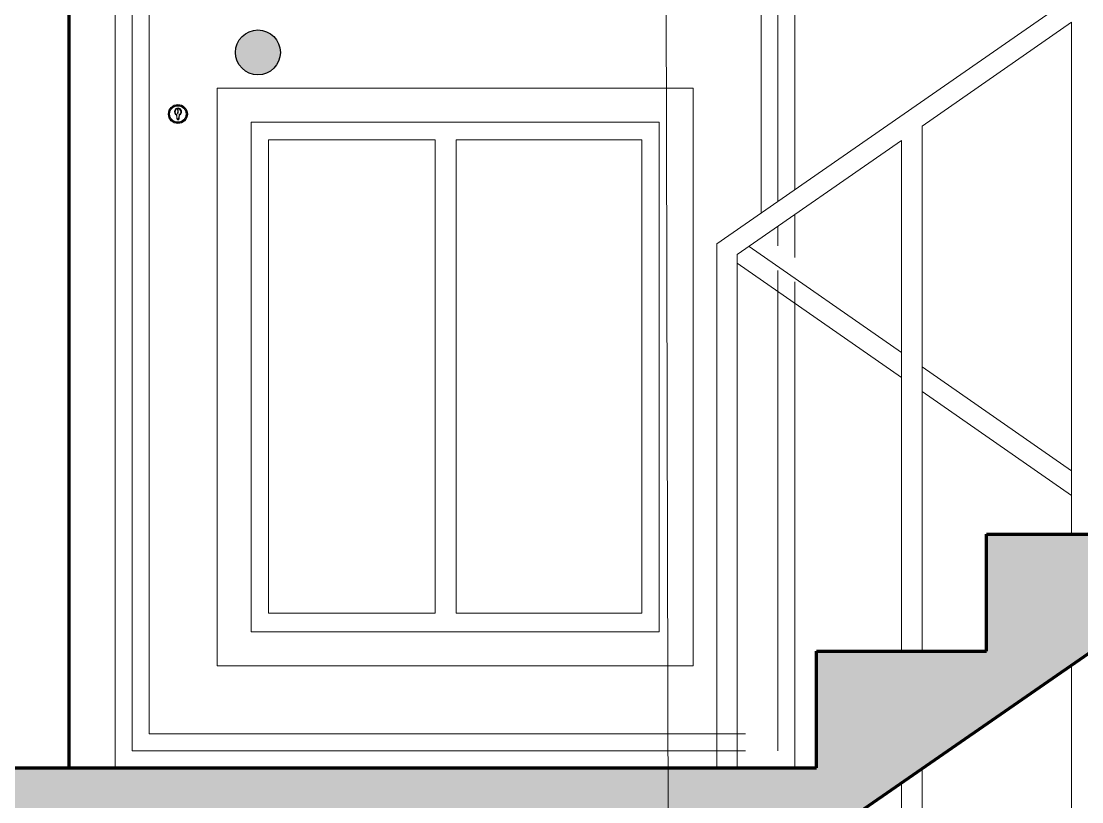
# Model space of a CAD drawing. Header units: millimetres. Extents: x 35860 to 71103, y -11298 to -8385.
# Drawn here: x 39360.16 to 39399.16, y -9425.48 to -9396.76 of the extents above; entities that cross this region are included whole.
import ezdxf

# ---------------------------------------------------------------- set-up
doc = ezdxf.new("R2010")
doc.units = ezdxf.units.MM
doc.header["$MEASUREMENT"] = 0
doc.layers.get('0').update_dxf_attribs({"lineweight": 15})
doc.layers.add('02', color=2, linetype='Continuous', lineweight=20)
doc.layers.add('07', color=3, linetype='Continuous', lineweight=70)
doc.layers.add('OLC', color=254, linetype='Continuous')

msp = doc.modelspace()

# ---------------------------------------------------------------- hatches: boundary and pattern name
h = msp.add_hatch()
h.set_pattern_fill('ANSI33', color=256, scale=7.5, style=0)
h.set_pattern_definition([(135, (52505.0171, -6929.5944), (1.32582521, 1.32582521), []), (135, (52503.6913, -6929.5944), (1.32582521, 1.32582521), [0.9375, -0.46875])])
h.paths.add_polyline_path([(39358.159, -9357.976), (39285.659, -9357.976), (39285.659, -9367.976), (39279.409, -9367.976), (39279.409, -9357.976), (39254.409, -9357.976), (39254.409, -9332.976), (39256.909, -9332.976), (39256.909, -9355.476), (39279.409, -9355.476), (39389.409, -9355.476), (39389.409, -9351.181), (39395.659, -9351.181), (39395.659, -9346.886), (39401.909, -9346.886), (39401.909, -9342.591), (39408.159, -9342.591), (39408.159, -9338.296), (39414.409, -9338.296), (39414.409, -9334.001), (39420.659, -9334.001), (39420.659, -9329.706), (39426.909, -9329.706), (39426.909, -9325.411), (39433.159, -9325.411), (39438.866, -9325.411), (39438.866, -9321.116), (39455.659, -9321.116), (39455.659, -9323.616), (39455.659, -9326.116), (39450.659, -9326.116), (39450.659, -9323.616), (39444.294, -9323.616), (39438.866, -9327.911), (39433.159, -9327.911), (39389.711, -9357.976), (39364.409, -9357.976), (39364.409, -9367.976), (39358.159, -9367.976)])
h.paths.add_polyline_path([(39449.409, -9289.226), (39449.409, -9286.726), (39455.659, -9286.726), (39499.409, -9286.726), (39499.409, -9274.226), (39504.409, -9274.226), (39541.909, -9274.226), (39541.909, -9276.726), (39504.409, -9276.726), (39504.409, -9286.726), (39504.409, -9299.226), (39498.159, -9299.226), (39498.159, -9289.226), (39455.659, -9289.226), (39455.659, -9299.226), (39449.409, -9299.226)])
h.paths.add_polyline_path([(39449.409, -9357.976), (39449.409, -9355.476), (39455.659, -9355.476), (39455.659, -9365.476), (39498.159, -9365.476), (39498.159, -9355.476), (39504.409, -9355.476), (39526.909, -9355.476), (39526.909, -9332.976), (39529.409, -9332.976), (39529.409, -9357.976), (39504.409, -9357.976), (39504.409, -9367.976), (39498.159, -9367.976), (39455.659, -9367.976), (39449.409, -9367.976)])
h.paths.add_polyline_path([(39450.659, -9392.366), (39444.294, -9392.366), (39438.866, -9396.661), (39433.159, -9396.661), (39389.711, -9426.726), (39364.409, -9426.726), (39364.409, -9436.726), (39358.159, -9436.726), (39358.159, -9426.726), (39285.659, -9426.726), (39285.659, -9436.726), (39279.409, -9436.726), (39279.409, -9426.726), (39254.409, -9426.726), (39254.409, -9401.726), (39256.909, -9401.726), (39256.909, -9424.226), (39279.409, -9424.226), (39389.409, -9424.226), (39389.409, -9419.931), (39395.659, -9419.931), (39395.659, -9415.636), (39401.909, -9415.636), (39401.909, -9411.341), (39408.159, -9411.341), (39408.159, -9407.046), (39414.409, -9407.046), (39414.409, -9402.751), (39420.659, -9402.751), (39420.659, -9398.456), (39426.909, -9398.456), (39426.909, -9394.161), (39433.159, -9394.161), (39438.866, -9394.161), (39438.866, -9389.866), (39455.659, -9389.866), (39455.659, -9392.366), (39455.659, -9394.866), (39450.659, -9394.866)])
h.paths.add_polyline_path([(39449.409, -9426.726), (39449.409, -9424.226), (39455.659, -9424.226), (39455.659, -9434.226), (39498.159, -9434.226), (39498.159, -9424.226), (39504.409, -9424.226), (39526.909, -9424.226), (39526.909, -9401.726), (39529.409, -9401.726), (39529.409, -9426.726), (39504.409, -9426.726), (39504.409, -9436.726), (39498.159, -9436.726), (39455.659, -9436.726), (39449.409, -9436.726)])
h.paths.add_polyline_path([(39438.866, -9458.616), (39455.659, -9458.616), (39455.659, -9461.116), (39455.659, -9463.616), (39450.659, -9463.616), (39450.659, -9461.116), (39444.294, -9461.116), (39438.866, -9465.411), (39433.159, -9465.411), (39389.711, -9495.476), (39364.409, -9495.476), (39364.409, -9505.476), (39358.159, -9505.476), (39358.159, -9495.476), (39285.659, -9495.476), (39285.659, -9505.476), (39279.409, -9505.476), (39279.409, -9495.476), (39254.409, -9495.476), (39254.409, -9470.476), (39256.909, -9470.476), (39256.909, -9492.976), (39279.409, -9492.976), (39389.409, -9492.976), (39389.409, -9488.681), (39395.659, -9488.681), (39395.659, -9484.386), (39401.909, -9484.386), (39401.909, -9480.091), (39408.159, -9480.091), (39408.159, -9475.796), (39414.409, -9475.796), (39414.409, -9471.501), (39420.659, -9471.501), (39420.659, -9467.206), (39426.909, -9467.206), (39426.909, -9462.911), (39433.159, -9462.911), (39438.866, -9462.911)])
h.paths.add_polyline_path([(39449.409, -9495.476), (39449.409, -9492.976), (39455.659, -9492.976), (39455.659, -9502.976), (39498.159, -9502.976), (39498.159, -9492.976), (39504.409, -9492.976), (39526.909, -9492.976), (39526.909, -9470.476), (39529.409, -9470.476), (39529.409, -9495.476), (39504.409, -9495.476), (39504.409, -9505.476), (39498.159, -9505.476), (39455.659, -9505.476), (39449.409, -9505.476)])
at = {"layer": 'OLC'}
msp.add_hatch(color=256, dxfattribs=at).paths.add_polyline_path([(39368.039, -9397.913, -1.000001), (39369.689, -9397.913, -1.000001)])
msp.add_hatch(color=256, dxfattribs=at).paths.add_polyline_path([(39368.039, -9397.913, -1.000001), (39369.689, -9397.913, -1.000001)])
msp.add_hatch(color=256, dxfattribs=at).paths.add_polyline_path([(39368.039, -9397.913, -1.000001), (39369.689, -9397.913, -1.000001)])

# ---------------------------------------------------------------- linework, layer by layer
msp.add_line((39383.61, -9283.507), (39384.273, -9560.16))
at = {"layer": '02'}
for p, q in [((39363.613, -9369.226), (39363.613, -9424.226)), ((39363.613, -9369.226), (39363.613, -9424.226)), ((39363.613, -9369.226), (39363.613, -9424.226)), ((39363.613, -9369.226), (39363.613, -9424.226)), ((39363.613, -9369.226), (39363.613, -9424.226)), ((39363.613, -9369.226), (39363.613, -9424.226)), ((39363.613, -9369.226), (39363.613, -9424.226)), ((39363.613, -9369.226), (39363.613, -9424.226)), ((39363.613, -9369.226), (39363.613, -9424.226)), ((39388.613, -9369.226), (39388.613, -9402.962)), ((39388.613, -9369.226), (39388.613, -9402.962)), ((39388.613, -9369.226), (39388.613, -9402.962)), ((39388.613, -9369.226), (39388.613, -9402.962)), ((39388.613, -9369.226), (39388.613, -9402.962)), ((39388.613, -9369.226), (39388.613, -9402.962)), ((39388.613, -9402.962), (39388.613, -9369.226)), ((39388.613, -9402.962), (39388.613, -9369.226)), ((39388.613, -9402.962), (39388.613, -9369.226)), ((39364.238, -9369.851), (39364.238, -9423.601)), ((39364.238, -9369.851), (39364.238, -9423.601)), ((39364.238, -9369.851), (39364.238, -9423.601)), ((39364.238, -9369.851), (39364.238, -9423.601)), ((39364.238, -9369.851), (39364.238, -9423.601)), ((39364.238, -9369.851), (39364.238, -9423.601)), ((39364.238, -9369.851), (39364.238, -9423.601)), ((39364.238, -9369.851), (39364.238, -9423.601)), ((39364.238, -9369.851), (39364.238, -9423.601)), ((39387.988, -9403.396), (39387.988, -9369.851)), ((39387.988, -9403.396), (39387.988, -9369.851)), ((39387.988, -9403.396), (39387.988, -9369.851)), ((39387.988, -9403.396), (39387.988, -9369.851)), ((39387.988, -9403.396), (39387.988, -9369.851)), ((39387.988, -9403.396), (39387.988, -9369.851)), ((39387.988, -9403.396), (39387.988, -9369.851)), ((39387.988, -9403.396), (39387.988, -9369.851)), ((39387.988, -9403.396), (39387.988, -9369.851)), ((39364.863, -9370.476), (39364.863, -9422.976)), ((39364.863, -9370.476), (39364.863, -9422.976)), ((39364.863, -9370.476), (39364.863, -9422.976)), ((39364.863, -9370.476), (39364.863, -9422.976)), ((39364.863, -9370.476), (39364.863, -9422.976)), ((39364.863, -9370.476), (39364.863, -9422.976)), ((39364.863, -9370.476), (39364.863, -9422.976)), ((39364.863, -9370.476), (39364.863, -9422.976)), ((39364.863, -9370.476), (39364.863, -9422.976)), ((39387.363, -9403.831), (39387.363, -9370.476)), ((39387.363, -9403.831), (39387.363, -9370.476)), ((39387.363, -9403.831), (39387.363, -9370.476)), ((39387.363, -9403.831), (39387.363, -9370.476)), ((39387.363, -9403.831), (39387.363, -9370.476)), ((39387.363, -9403.831), (39387.363, -9370.476)), ((39387.363, -9403.831), (39387.363, -9370.476)), ((39387.363, -9403.831), (39387.363, -9370.476)), ((39387.363, -9403.831), (39387.363, -9370.476)), ((39385.742, -9404.958), (39423.784, -9378.507)), ((39393.284, -9400.628), (39398.784, -9396.803)), ((39398.784, -9415.636), (39398.784, -9396.803)), ((39367.363, -9399.226), (39384.863, -9399.226)), ((39367.363, -9399.226), (39384.863, -9399.226)), ((39367.363, -9399.226), (39384.863, -9399.226)), ((39367.363, -9399.226), (39367.363, -9420.476)), ((39367.363, -9399.226), (39367.363, -9420.476)), ((39367.363, -9399.226), (39367.363, -9420.476)), ((39367.363, -9399.226), (39384.863, -9399.226)), ((39367.363, -9399.226), (39384.863, -9399.226)), ((39367.363, -9399.226), (39384.863, -9399.226)), ((39367.363, -9399.226), (39367.363, -9420.476)), ((39367.363, -9399.226), (39367.363, -9420.476)), ((39367.363, -9399.226), (39367.363, -9420.476)), ((39367.363, -9399.226), (39384.863, -9399.226)), ((39367.363, -9399.226), (39384.863, -9399.226)), ((39367.363, -9399.226), (39384.863, -9399.226)), ((39367.363, -9399.226), (39367.363, -9420.476)), ((39367.363, -9399.226), (39367.363, -9420.476)), ((39367.363, -9399.226), (39367.363, -9420.476)), ((39384.863, -9420.476), (39384.863, -9399.226)), ((39384.863, -9420.476), (39384.863, -9399.226)), ((39384.863, -9420.476), (39384.863, -9399.226)), ((39384.863, -9420.476), (39384.863, -9399.226)), ((39384.863, -9420.476), (39384.863, -9399.226)), ((39384.863, -9420.476), (39384.863, -9399.226)), ((39384.863, -9420.476), (39384.863, -9399.226)), ((39384.863, -9420.476), (39384.863, -9399.226)), ((39384.863, -9420.476), (39384.863, -9399.226)), ((39365.911, -9400.021), (39365.913, -9400.016)), ((39365.911, -9400.021), (39365.913, -9400.016)), ((39365.911, -9400.021), (39365.913, -9400.016)), ((39365.912, -9400.033), (39365.911, -9400.021)), ((39365.912, -9400.033), (39365.911, -9400.021)), ((39365.912, -9400.033), (39365.911, -9400.021)), ((39365.914, -9400.04), (39365.912, -9400.033)), ((39365.914, -9400.04), (39365.912, -9400.033)), ((39365.914, -9400.04), (39365.912, -9400.033)), ((39365.917, -9400.013), (39365.913, -9400.017)), ((39365.917, -9400.013), (39365.913, -9400.017)), ((39365.917, -9400.013), (39365.913, -9400.017)), ((39365.914, -9400.052), (39365.914, -9400.04)), ((39365.914, -9400.052), (39365.914, -9400.04)), ((39365.914, -9400.052), (39365.914, -9400.04)), ((39365.914, -9400.069), (39365.914, -9400.052)), ((39365.914, -9400.069), (39365.914, -9400.052)), ((39365.914, -9400.069), (39365.914, -9400.052)), ((39365.921, -9400.011), (39365.917, -9400.013)), ((39365.921, -9400.011), (39365.917, -9400.013)), ((39365.921, -9400.011), (39365.917, -9400.013)), ((39365.924, -9400.013), (39365.921, -9400.011)), ((39365.924, -9400.013), (39365.921, -9400.011)), ((39365.924, -9400.013), (39365.921, -9400.011)), ((39365.926, -9400.051), (39365.922, -9400.061)), ((39365.926, -9400.051), (39365.922, -9400.061)), ((39365.926, -9400.051), (39365.922, -9400.061)), ((39365.922, -9400.061), (39365.924, -9400.068)), ((39365.922, -9400.061), (39365.924, -9400.068)), ((39365.922, -9400.061), (39365.924, -9400.068)), ((39365.927, -9400.017), (39365.924, -9400.013)), ((39365.927, -9400.017), (39365.924, -9400.013)), ((39365.927, -9400.017), (39365.924, -9400.013)), ((39365.924, -9400.068), (39365.925, -9400.073)), ((39365.924, -9400.068), (39365.925, -9400.073)), ((39365.924, -9400.068), (39365.925, -9400.073)), ((39365.927, -9400.017), (39365.925, -9400.02)), ((39365.927, -9400.017), (39365.925, -9400.02)), ((39365.927, -9400.017), (39365.925, -9400.02)), ((39365.925, -9400.02), (39365.932, -9400.03)), ((39365.925, -9400.02), (39365.932, -9400.03)), ((39365.925, -9400.02), (39365.932, -9400.03)), ((39365.931, -9400.042), (39365.926, -9400.051)), ((39365.931, -9400.042), (39365.926, -9400.051)), ((39365.931, -9400.042), (39365.926, -9400.051)), ((39365.932, -9400.036), (39365.931, -9400.042)), ((39365.932, -9400.036), (39365.931, -9400.042)), ((39365.932, -9400.036), (39365.931, -9400.042)), ((39365.932, -9400.03), (39365.932, -9400.036)), ((39365.932, -9400.03), (39365.932, -9400.036)), ((39365.932, -9400.03), (39365.932, -9400.036)), ((39365.869, -9400.203), (39365.878, -9400.334)), ((39365.869, -9400.203), (39365.878, -9400.334)), ((39365.869, -9400.203), (39365.878, -9400.334)), ((39365.878, -9400.194), (39365.887, -9400.323)), ((39365.878, -9400.194), (39365.887, -9400.323)), ((39365.878, -9400.194), (39365.887, -9400.323)), ((39365.907, -9400.136), (39365.918, -9400.12)), ((39365.907, -9400.136), (39365.918, -9400.12)), ((39365.907, -9400.136), (39365.918, -9400.12)), ((39365.907, -9400.141), (39365.907, -9400.136)), ((39365.907, -9400.141), (39365.907, -9400.136)), ((39365.907, -9400.141), (39365.907, -9400.136)), ((39365.907, -9400.141), (39365.91, -9400.149)), ((39365.907, -9400.141), (39365.91, -9400.149)), ((39365.907, -9400.141), (39365.91, -9400.149)), ((39365.91, -9400.149), (39365.912, -9400.158)), ((39365.91, -9400.149), (39365.912, -9400.158)), ((39365.91, -9400.149), (39365.912, -9400.158)), ((39365.912, -9400.158), (39365.914, -9400.165)), ((39365.912, -9400.158), (39365.914, -9400.165)), ((39365.912, -9400.158), (39365.914, -9400.165)), ((39365.913, -9400.073), (39365.914, -9400.069)), ((39365.913, -9400.073), (39365.914, -9400.069)), ((39365.913, -9400.073), (39365.914, -9400.069)), ((39365.913, -9400.096), (39365.913, -9400.073)), ((39365.913, -9400.096), (39365.913, -9400.073)), ((39365.913, -9400.096), (39365.913, -9400.073)), ((39365.915, -9400.1), (39365.913, -9400.096)), ((39365.915, -9400.1), (39365.913, -9400.096)), ((39365.915, -9400.1), (39365.913, -9400.096)), ((39365.914, -9400.165), (39365.92, -9400.154)), ((39365.914, -9400.165), (39365.92, -9400.154)), ((39365.914, -9400.165), (39365.92, -9400.154)), ((39365.915, -9400.1), (39365.918, -9400.12)), ((39365.915, -9400.1), (39365.918, -9400.12)), ((39365.915, -9400.1), (39365.918, -9400.12)), ((39365.923, -9400.392), (39365.919, -9400.391)), ((39365.923, -9400.392), (39365.919, -9400.391)), ((39365.923, -9400.392), (39365.919, -9400.391)), ((39365.92, -9400.154), (39365.922, -9400.143)), ((39365.92, -9400.154), (39365.922, -9400.143)), ((39365.92, -9400.154), (39365.922, -9400.143)), ((39365.926, -9400.137), (39365.922, -9400.143)), ((39365.926, -9400.137), (39365.922, -9400.143)), ((39365.926, -9400.137), (39365.922, -9400.143)), ((39365.925, -9400.073), (39365.925, -9400.075)), ((39365.925, -9400.073), (39365.925, -9400.075)), ((39365.925, -9400.073), (39365.925, -9400.075)), ((39365.925, -9400.075), (39365.929, -9400.079)), ((39365.925, -9400.075), (39365.929, -9400.079)), ((39365.925, -9400.075), (39365.929, -9400.079)), ((39365.929, -9400.102), (39365.926, -9400.105)), ((39365.929, -9400.102), (39365.926, -9400.105)), ((39365.929, -9400.102), (39365.926, -9400.105)), ((39365.926, -9400.105), (39365.927, -9400.111)), ((39365.926, -9400.105), (39365.927, -9400.111)), ((39365.926, -9400.105), (39365.927, -9400.111)), ((39365.932, -9400.133), (39365.926, -9400.137)), ((39365.932, -9400.133), (39365.926, -9400.137)), ((39365.932, -9400.133), (39365.926, -9400.137)), ((39365.927, -9400.111), (39365.932, -9400.12)), ((39365.927, -9400.111), (39365.932, -9400.12)), ((39365.927, -9400.111), (39365.932, -9400.12)), ((39365.929, -9400.079), (39365.932, -9400.085)), ((39365.929, -9400.079), (39365.932, -9400.085)), ((39365.929, -9400.079), (39365.932, -9400.085)), ((39365.935, -9400.097), (39365.929, -9400.102)), ((39365.935, -9400.097), (39365.929, -9400.102)), ((39365.935, -9400.097), (39365.929, -9400.102)), ((39365.932, -9400.085), (39365.935, -9400.095)), ((39365.932, -9400.085), (39365.935, -9400.095)), ((39365.932, -9400.085), (39365.935, -9400.095)), ((39365.932, -9400.12), (39365.932, -9400.133)), ((39365.932, -9400.12), (39365.932, -9400.133)), ((39365.932, -9400.12), (39365.932, -9400.133)), ((39365.935, -9400.095), (39365.935, -9400.097)), ((39365.935, -9400.095), (39365.935, -9400.097)), ((39365.935, -9400.095), (39365.935, -9400.097)), ((39365.969, -9400.195), (39365.958, -9400.324)), ((39365.969, -9400.195), (39365.958, -9400.324)), ((39365.969, -9400.195), (39365.958, -9400.324)), ((39365.979, -9400.204), (39365.968, -9400.335)), ((39365.979, -9400.204), (39365.968, -9400.335)), ((39365.979, -9400.204), (39365.968, -9400.335)), ((39368.613, -9400.476), (39383.613, -9400.476)), ((39368.613, -9400.476), (39383.613, -9400.476)), ((39368.613, -9400.476), (39383.613, -9400.476)), ((39368.613, -9400.476), (39368.613, -9419.226)), ((39368.613, -9400.476), (39368.613, -9419.226)), ((39368.613, -9400.476), (39368.613, -9419.226)), ((39368.613, -9400.476), (39383.613, -9400.476)), ((39368.613, -9400.476), (39383.613, -9400.476)), ((39368.613, -9400.476), (39383.613, -9400.476)), ((39368.613, -9400.476), (39368.613, -9419.226)), ((39368.613, -9400.476), (39368.613, -9419.226)), ((39368.613, -9400.476), (39368.613, -9419.226)), ((39368.613, -9400.476), (39383.613, -9400.476)), ((39368.613, -9400.476), (39383.613, -9400.476)), ((39368.613, -9400.476), (39383.613, -9400.476)), ((39368.613, -9400.476), (39368.613, -9419.226)), ((39368.613, -9400.476), (39368.613, -9419.226)), ((39368.613, -9400.476), (39368.613, -9419.226)), ((39383.613, -9419.226), (39383.613, -9400.476)), ((39383.613, -9419.226), (39383.613, -9400.476)), ((39383.613, -9419.226), (39383.613, -9400.476)), ((39383.613, -9419.226), (39383.613, -9400.476)), ((39383.613, -9419.226), (39383.613, -9400.476)), ((39383.613, -9419.226), (39383.613, -9400.476)), ((39383.613, -9419.226), (39383.613, -9400.476)), ((39383.613, -9419.226), (39383.613, -9400.476)), ((39383.613, -9419.226), (39383.613, -9400.476)), ((39393.284, -9419.931), (39393.284, -9400.628)), ((39369.253, -9401.133), (39375.377, -9401.133)), ((39369.253, -9401.133), (39375.377, -9401.133)), ((39369.253, -9401.133), (39375.377, -9401.133)), ((39369.253, -9418.536), (39369.253, -9401.133)), ((39369.253, -9418.536), (39369.253, -9401.133)), ((39369.253, -9418.536), (39369.253, -9401.133)), ((39369.253, -9401.133), (39375.377, -9401.133)), ((39369.253, -9401.133), (39375.377, -9401.133)), ((39369.253, -9401.133), (39375.377, -9401.133)), ((39369.253, -9418.536), (39369.253, -9401.133)), ((39369.253, -9418.536), (39369.253, -9401.133)), ((39369.253, -9418.536), (39369.253, -9401.133)), ((39369.253, -9401.133), (39375.377, -9401.133)), ((39369.253, -9401.133), (39375.377, -9401.133)), ((39369.253, -9401.133), (39375.377, -9401.133)), ((39369.253, -9418.536), (39369.253, -9401.133)), ((39369.253, -9418.536), (39369.253, -9401.133)), ((39369.253, -9418.536), (39369.253, -9401.133)), ((39375.377, -9401.133), (39375.377, -9418.536)), ((39375.377, -9401.133), (39375.377, -9418.536)), ((39375.377, -9401.133), (39375.377, -9418.536)), ((39375.377, -9401.133), (39375.377, -9418.536)), ((39375.377, -9401.133), (39375.377, -9418.536)), ((39375.377, -9401.133), (39375.377, -9418.536)), ((39375.377, -9401.133), (39375.377, -9418.536)), ((39375.377, -9401.133), (39375.377, -9418.536)), ((39375.377, -9401.133), (39375.377, -9418.536)), ((39376.15, -9401.133), (39382.987, -9401.133)), ((39376.15, -9401.133), (39382.987, -9401.133)), ((39376.15, -9401.133), (39382.987, -9401.133)), ((39376.15, -9418.536), (39376.15, -9401.133)), ((39376.15, -9418.536), (39376.15, -9401.133)), ((39376.15, -9418.536), (39376.15, -9401.133)), ((39376.15, -9401.133), (39382.987, -9401.133)), ((39376.15, -9401.133), (39382.987, -9401.133)), ((39376.15, -9401.133), (39382.987, -9401.133)), ((39376.15, -9418.536), (39376.15, -9401.133)), ((39376.15, -9418.536), (39376.15, -9401.133)), ((39376.15, -9418.536), (39376.15, -9401.133)), ((39376.15, -9401.133), (39382.987, -9401.133)), ((39376.15, -9401.133), (39382.987, -9401.133)), ((39376.15, -9401.133), (39382.987, -9401.133)), ((39376.15, -9418.536), (39376.15, -9401.133)), ((39376.15, -9418.536), (39376.15, -9401.133)), ((39376.15, -9418.536), (39376.15, -9401.133)), ((39382.987, -9401.133), (39382.987, -9418.536)), ((39382.987, -9401.133), (39382.987, -9418.536)), ((39382.987, -9401.133), (39382.987, -9418.536)), ((39382.987, -9401.133), (39382.987, -9418.536)), ((39382.987, -9401.133), (39382.987, -9418.536)), ((39382.987, -9401.133), (39382.987, -9418.536)), ((39382.987, -9401.133), (39382.987, -9418.536)), ((39382.987, -9401.133), (39382.987, -9418.536)), ((39382.987, -9401.133), (39382.987, -9418.536)), ((39386.492, -9405.35), (39392.534, -9401.149)), ((39392.534, -9419.931), (39392.534, -9401.149)), ((39388.613, -9403.875), (39388.613, -9405.452)), ((39388.613, -9403.875), (39388.613, -9405.452)), ((39388.613, -9403.875), (39388.613, -9405.452)), ((39388.613, -9403.875), (39388.613, -9405.452)), ((39388.613, -9403.875), (39388.613, -9405.452)), ((39388.613, -9403.875), (39388.613, -9405.452)), ((39388.613, -9405.452), (39388.613, -9403.875)), ((39388.613, -9405.452), (39388.613, -9403.875)), ((39388.613, -9405.452), (39388.613, -9403.875)), ((39387.988, -9405.031), (39387.988, -9404.31)), ((39387.988, -9405.031), (39387.988, -9404.31)), ((39387.988, -9405.031), (39387.988, -9404.31)), ((39387.988, -9405.031), (39387.988, -9404.31)), ((39387.988, -9405.031), (39387.988, -9404.31)), ((39387.988, -9405.031), (39387.988, -9404.31)), ((39387.988, -9405.031), (39387.988, -9404.31)), ((39387.988, -9405.031), (39387.988, -9404.31)), ((39387.988, -9405.031), (39387.988, -9404.31)), ((39385.742, -9424.226), (39385.742, -9404.958)), ((39392.534, -9408.951), (39386.925, -9405.049)), ((39386.492, -9424.226), (39386.492, -9405.35)), ((39392.534, -9409.865), (39386.492, -9405.662)), ((39387.988, -9423.601), (39387.988, -9405.935)), ((39388.613, -9406.356), (39388.613, -9424.226)), ((39398.784, -9413.3), (39393.284, -9409.473)), ((39392.534, -9419.931), (39392.534, -9409.865)), ((39398.784, -9414.213), (39393.284, -9410.387)), ((39393.284, -9419.931), (39393.284, -9410.387)), ((39398.784, -9415.636), (39398.784, -9414.213)), ((39375.377, -9418.536), (39369.253, -9418.536)), ((39375.377, -9418.536), (39369.253, -9418.536)), ((39375.377, -9418.536), (39369.253, -9418.536)), ((39375.377, -9418.536), (39369.253, -9418.536)), ((39375.377, -9418.536), (39369.253, -9418.536)), ((39375.377, -9418.536), (39369.253, -9418.536)), ((39375.377, -9418.536), (39369.253, -9418.536)), ((39375.377, -9418.536), (39369.253, -9418.536)), ((39375.377, -9418.536), (39369.253, -9418.536)), ((39382.987, -9418.536), (39376.15, -9418.536)), ((39382.987, -9418.536), (39376.15, -9418.536)), ((39382.987, -9418.536), (39376.15, -9418.536)), ((39382.987, -9418.536), (39376.15, -9418.536)), ((39382.987, -9418.536), (39376.15, -9418.536)), ((39382.987, -9418.536), (39376.15, -9418.536)), ((39382.987, -9418.536), (39376.15, -9418.536)), ((39382.987, -9418.536), (39376.15, -9418.536)), ((39382.987, -9418.536), (39376.15, -9418.536)), ((39368.613, -9419.226), (39383.613, -9419.226)), ((39368.613, -9419.226), (39383.613, -9419.226)), ((39368.613, -9419.226), (39383.613, -9419.226)), ((39368.613, -9419.226), (39383.613, -9419.226)), ((39368.613, -9419.226), (39383.613, -9419.226)), ((39368.613, -9419.226), (39383.613, -9419.226)), ((39368.613, -9419.226), (39383.613, -9419.226)), ((39368.613, -9419.226), (39383.613, -9419.226)), ((39368.613, -9419.226), (39383.613, -9419.226)), ((39367.363, -9420.476), (39384.863, -9420.476)), ((39367.363, -9420.476), (39384.863, -9420.476)), ((39367.363, -9420.476), (39384.863, -9420.476)), ((39367.363, -9420.476), (39384.863, -9420.476)), ((39367.363, -9420.476), (39384.863, -9420.476)), ((39367.363, -9420.476), (39384.863, -9420.476)), ((39367.363, -9420.476), (39384.863, -9420.476)), ((39367.363, -9420.476), (39384.863, -9420.476)), ((39367.363, -9420.476), (39384.863, -9420.476)), ((39398.784, -9432.817), (39398.784, -9420.448)), ((39364.863, -9422.976), (39386.795, -9422.976)), ((39364.863, -9422.976), (39386.795, -9422.976)), ((39364.863, -9422.976), (39386.795, -9422.976)), ((39364.863, -9422.976), (39386.795, -9422.976)), ((39364.863, -9422.976), (39386.795, -9422.976)), ((39364.863, -9422.976), (39386.795, -9422.976)), ((39364.863, -9422.976), (39386.795, -9422.976)), ((39364.863, -9422.976), (39386.795, -9422.976)), ((39364.863, -9422.976), (39386.795, -9422.976)), ((39364.238, -9423.601), (39386.795, -9423.601)), ((39364.238, -9423.601), (39386.795, -9423.601)), ((39364.238, -9423.601), (39386.795, -9423.601)), ((39364.238, -9423.601), (39386.795, -9423.601)), ((39364.238, -9423.601), (39386.795, -9423.601)), ((39364.238, -9423.601), (39386.795, -9423.601)), ((39364.238, -9423.601), (39386.795, -9423.601)), ((39364.238, -9423.601), (39386.795, -9423.601)), ((39364.238, -9423.601), (39386.795, -9423.601)), ((39393.284, -9428.521), (39393.284, -9424.254)), ((39392.534, -9428.521), (39392.534, -9424.773))]:
    msp.add_line(p, q, dxfattribs=at)
at = {"layer": '07'}
for p, q in [((39361.909, -9367.976), (39361.909, -9424.226)), ((39433.159, -9396.661), (39389.711, -9426.726)), ((39395.659, -9419.931), (39395.659, -9415.636)), ((39395.659, -9415.636), (39401.909, -9415.636)), ((39389.409, -9424.226), (39389.409, -9419.931)), ((39389.409, -9419.931), (39395.659, -9419.931)), ((39279.409, -9424.226), (39389.409, -9424.226)), ((39363.092, -9424.226), (39388.092, -9424.226)), ((39363.092, -9424.226), (39388.092, -9424.226)), ((39363.092, -9424.226), (39388.092, -9424.226))]:
    msp.add_line(p, q, dxfattribs=at)
at = {"layer": 'OLC'}
for centre, radius in [((39368.864, -9397.913), 0.825), ((39368.864, -9397.913), 0.825), ((39368.864, -9397.913), 0.825), ((39365.923, -9400.178), 0.347), ((39365.923, -9400.178), 0.347), ((39365.923, -9400.178), 0.347), ((39365.92, -9400.178), 0.305), ((39365.92, -9400.178), 0.305), ((39365.92, -9400.178), 0.305)]:
    msp.add_circle(centre, radius, dxfattribs=at)
for centre, radius, start, end in [((39365.925, -9400.091), 0.126, 295.4834, 243.4122), ((39365.925, -9400.091), 0.126, 295.4834, 243.4122), ((39365.925, -9400.091), 0.126, 295.4834, 243.4122), ((39365.925, -9400.091), 0.113, 292.9456, 245.6901), ((39365.925, -9400.091), 0.113, 292.9456, 245.6901), ((39365.925, -9400.091), 0.113, 292.9456, 245.6901), ((39365.944, -9400.329), 0.0661, 183.98, 248.3709), ((39365.944, -9400.329), 0.0661, 183.98, 248.3709), ((39365.944, -9400.329), 0.0661, 183.98, 248.3709), ((39365.939, -9400.319), 0.0519, 183.98, 248.3709), ((39365.939, -9400.319), 0.0519, 183.98, 248.3709), ((39365.939, -9400.319), 0.0519, 183.98, 248.3709), ((39365.906, -9400.32), 0.0519, 288.8236, 355.0372), ((39365.906, -9400.32), 0.0519, 288.8236, 355.0372), ((39365.906, -9400.32), 0.0519, 288.8236, 355.0372), ((39365.902, -9400.329), 0.0661, 288.8236, 355.0372), ((39365.902, -9400.329), 0.0661, 288.8236, 355.0372), ((39365.902, -9400.329), 0.0661, 288.8236, 355.0372)]:
    msp.add_arc(centre, radius, start, end, dxfattribs=at)

doc.saveas('drawing.dxf')
